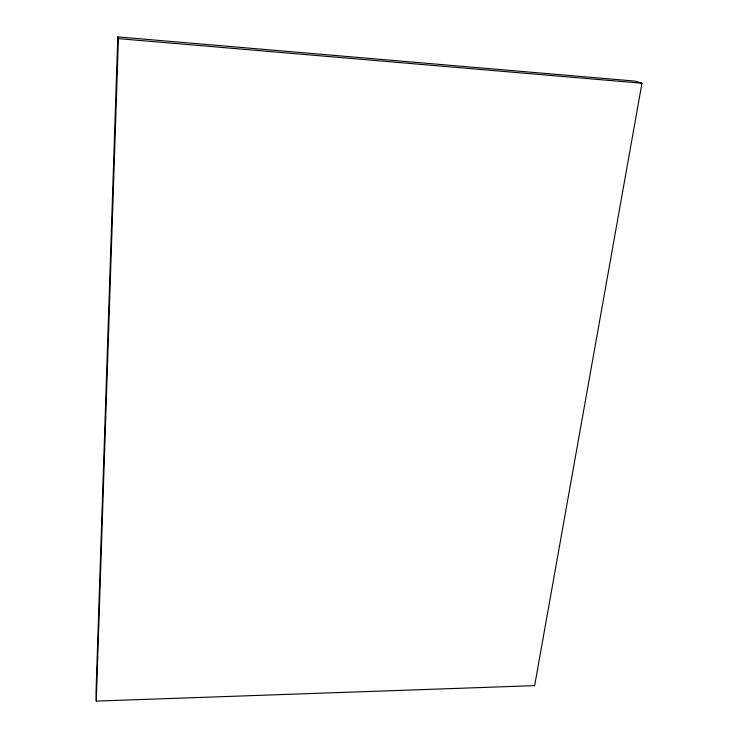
<?xml version="1.0" encoding="UTF-8"?>
<svg xmlns="http://www.w3.org/2000/svg" width="738" height="738" viewBox="0 0 738 738"><rect width="100%" height="100%" fill="white"/><g stroke="black" fill="none" stroke-linecap="round" stroke-linejoin="round"><path stroke-width="1.11" d="M117.803 36.9L96.032 691.949L96.272 701.1L534.635 685.639L641.968 83.219L634.68 81.079L117.803 36.9L118.412 38.634L96.272 701.1M118.412 38.634L641.968 83.219"/></g></svg>
